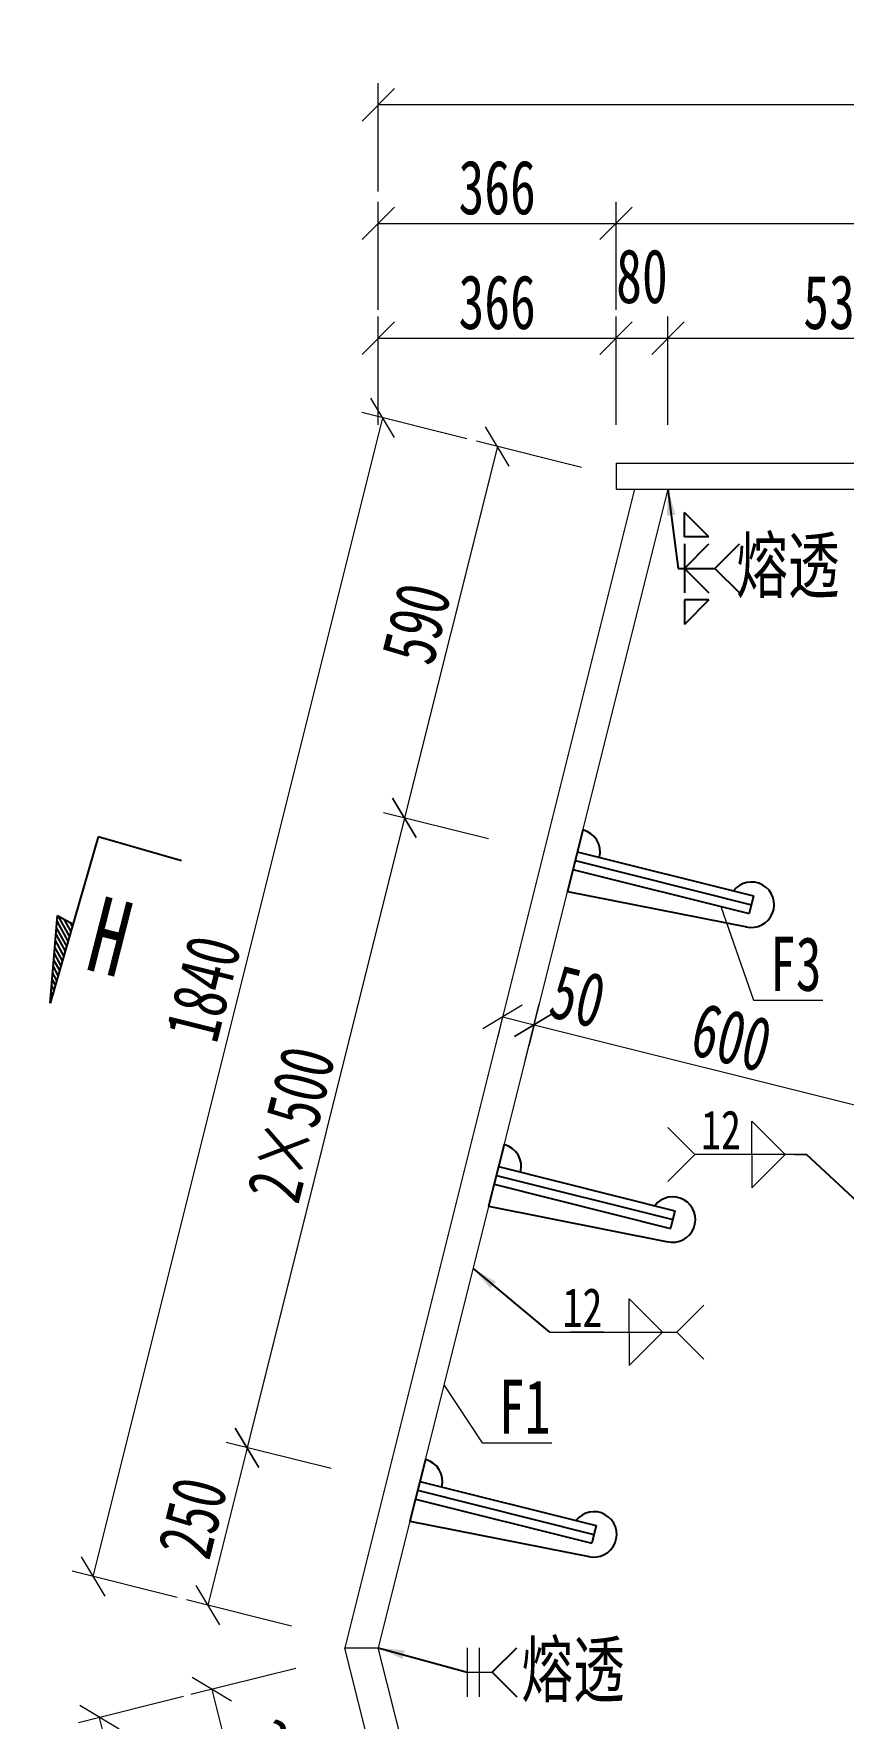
# Model space of a CAD drawing. Header units: millimetres. Extents: x -450182 to -147179, y 306993 to 695793.
# Drawn here: x -167638 to -166391, y 361374 to 363969 of the extents above; entities that cross this region are included whole.
import ezdxf
from ezdxf.enums import TextEntityAlignment as Align

# ---------------------------------------------------------------- set-up
doc = ezdxf.new("R2010")
doc.units = ezdxf.units.MM
doc.header["$PDMODE"] = 34
doc.linetypes.add('CENTER2', pattern=[28.575, 19.05, -3.175, 3.175, -3.175])
doc.layers.get('Defpoints').update_dxf_attribs({"color": 8})
doc.layers.add('dim', color=3, linetype='Continuous')
doc.layers.add('焊缝', color=7, linetype='Continuous')
for name, color, linetype, lineweight in [('文字', 7, 'Continuous', 15), ('标注', 4, 'Continuous', 13), ('横隔板', 6, 'CENTER2', 18), ('细实线', 4, 'Continuous', 15), ('钢板粗线', 1, 'Continuous', 25)]:
    doc.layers.add(name, color=color, linetype=linetype, lineweight=lineweight)
doc.styles.add('111', font='仿宋_GB2312.ttf', dxfattribs={"width": 0.7})
doc.styles.add('BM_Dim', font='仿宋_GB2312.ttf', dxfattribs={"width": 0.85})
doc.styles.add('SMEDI', font='仿宋_GB2312.ttf', dxfattribs={"width": 0.75})
doc.styles.get("Standard").update_dxf_attribs({"font": '仿宋_GB2312.ttf'})
doc.dimstyles.new('200', dxfattribs={"dimscale": 0, "dimtxt": 2.5, "dimasz": 1.5, "dimexe": 1, "dimexo": 1, "dimgap": 0.4, "dimtad": 1, "dimdec": 0, "dimdsep": 46, "dimtxsty": '111', "dimblk": 'OBLIQUE', "dimcen": 0, "dimclrd": 256, "dimclre": 256, "dimclrt": 256, "dimadec": 1, "dimazin": 2, "dimtfac": 1, "dimtdec": 0, "dimtmove": 2, "dimatfit": 3, "dimfxl": 4, "dimfxlon": 1, "dimtolj": 1, "dimlwd": -1, "dimlwe": -1, "dimarcsym": 0})
doc.dimstyles.new('MSteel_1.0_1.0', dxfattribs={"dimtxt": 3, "dimasz": 1.2, "dimexe": 1, "dimexo": 1, "dimgap": 1, "dimtad": 3, "dimtoh": 1, "dimdec": 0, "dimzin": 0, "dimdsep": 46, "dimtxsty": 'Standard', "dimblk": 'ARCHTICK', "dimcen": 0.09, "dimclrd": 3, "dimclre": 3, "dimadec": 0, "dimazin": 0, "dimtfac": 1, "dimtdec": 4, "dimtofl": 0, "dimtmove": 0, "dimatfit": 3, "dimfxl": 1, "dimtolj": 1, "dimtzin": 0, "dimarcsym": 0})

# ---------------------------------------------------------------- blocks, each defined once
blk = doc.blocks.new('_Oblique')
at = {"color": 0, "linetype": 'ByBlock', "lineweight": -2}
blk.add_line((-0.5, -0.5), (0.5, 0.5), dxfattribs=at)
blk = doc.blocks.new('*D105')
at = {"layer": 'Defpoints', "color": 0, "transparency": 16777216}
for p in [(-166661, 363500.2), (-166741, 363267.6), (-166661, 363267.6)]:
    blk.add_point(p, dxfattribs=at)
at = {"layer": '细实线', "transparency": 16777216}
for p, q in [((-166741, 363366.8), (-166741, 363533.5)), ((-166661, 363366.8), (-166661, 363533.5)), ((-166741, 363500.2), (-166661, 363500.2))]:
    blk.add_line(p, q, dxfattribs=at)
at = {"layer": '细实线', "transparency": 16777216, "xscale": 49.99999999999995, "yscale": 49.99999999999995, "zscale": 49.99999999999995, "rotation": 180}
blk.add_blockref('_Oblique', (-166741, 363500.2), dxfattribs=at)
at = {"layer": '细实线', "transparency": 16777216, "xscale": 49.99999999999995, "yscale": 49.99999999999995, "zscale": 49.99999999999995}
blk.add_blockref('_Oblique', (-166661, 363500.2), dxfattribs=at)
at = {"layer": '细实线', "transparency": 16777216, "insert": (-166701, 363595.2), "char_height": 83.33, "attachment_point": 5, "style": '111'}
blk.add_mtext('\\A1;80', dxfattribs=at)
blk = doc.blocks.new('*D106')
at = {"layer": 'Defpoints', "color": 0, "transparency": 16777216}
for p in [(-166125.1, 363500.2), (-166661, 363267.6), (-166125.1, 363267.6)]:
    blk.add_point(p, dxfattribs=at)
at = {"layer": '细实线', "transparency": 16777216}
for p, q in [((-166661, 363366.8), (-166661, 363533.5)), ((-166125.1, 363366.8), (-166125.1, 363533.5)), ((-166661, 363500.2), (-166125.1, 363500.2))]:
    blk.add_line(p, q, dxfattribs=at)
at = {"layer": '细实线', "transparency": 16777216, "xscale": 49.99999999999995, "yscale": 49.99999999999995, "zscale": 49.99999999999995, "rotation": 180}
blk.add_blockref('_Oblique', (-166661, 363500.2), dxfattribs=at)
at = {"layer": '细实线', "transparency": 16777216, "xscale": 49.99999999999995, "yscale": 49.99999999999995, "zscale": 49.99999999999995}
blk.add_blockref('_Oblique', (-166125.1, 363500.2), dxfattribs=at)
at = {"layer": '细实线', "transparency": 16777216, "insert": (-166393, 363555.2), "char_height": 83.33, "attachment_point": 5, "style": '111'}
blk.add_mtext('\\A1;536', dxfattribs=at)
blk = doc.blocks.new('*D109')
at = {"layer": 'Defpoints', "color": 0, "transparency": 16777216}
for p in [(-164973.5, 363677), (-166741, 363267.6), (-164973.5, 363267.6)]:
    blk.add_point(p, dxfattribs=at)
at = {"layer": '细实线', "transparency": 16777216}
for p, q in [((-166741, 363543.7), (-166741, 363710.4)), ((-164973.5, 363543.7), (-164973.5, 363710.4)), ((-166741, 363677), (-164973.5, 363677))]:
    blk.add_line(p, q, dxfattribs=at)
at = {"layer": '细实线', "transparency": 16777216, "xscale": 49.99999999999995, "yscale": 49.99999999999995, "zscale": 49.99999999999995, "rotation": 180}
blk.add_blockref('_Oblique', (-166741, 363677), dxfattribs=at)
at = {"layer": '细实线', "transparency": 16777216, "xscale": 49.99999999999995, "yscale": 49.99999999999995, "zscale": 49.99999999999995}
blk.add_blockref('_Oblique', (-164973.5, 363677), dxfattribs=at)
at = {"layer": '细实线', "transparency": 16777216, "insert": (-165857.2, 363732), "char_height": 83.33, "attachment_point": 5, "style": '111'}
blk.add_mtext('\\A1;1768', dxfattribs=at)
blk = doc.blocks.new('*D110')
at = {"layer": 'Defpoints', "color": 0, "transparency": 16777216}
for p in [(-166741, 363677), (-166741, 363444.4), (-167107.2, 361659.4)]:
    blk.add_point(p, dxfattribs=at)
at = {"layer": '细实线', "transparency": 16777216}
for p, q in [((-167107.2, 363543.7), (-167107.2, 363710.4)), ((-166741, 363543.7), (-166741, 363710.4)), ((-167107.2, 363677), (-166741, 363677))]:
    blk.add_line(p, q, dxfattribs=at)
at = {"layer": '细实线', "transparency": 16777216, "xscale": 49.99999999999995, "yscale": 49.99999999999995, "zscale": 49.99999999999995, "rotation": 180}
blk.add_blockref('_Oblique', (-167107.2, 363677), dxfattribs=at)
at = {"layer": '细实线', "transparency": 16777216, "xscale": 49.99999999999995, "yscale": 49.99999999999995, "zscale": 49.99999999999995}
blk.add_blockref('_Oblique', (-166741, 363677), dxfattribs=at)
at = {"layer": '细实线', "transparency": 16777216, "insert": (-166924.1, 363732), "char_height": 83.33, "attachment_point": 5, "style": '111'}
blk.add_mtext('\\A1;366', dxfattribs=at)
blk = doc.blocks.new('*D275')
at = {"layer": 'Defpoints', "color": 0, "transparency": 16777216}
for p in [(-166911, 362473.4), (-166862.5, 362461.3), (-166867.2, 362442.4)]:
    blk.add_point(p, dxfattribs=at)
at = {"layer": '细实线', "transparency": 16777216}
for p, q in [((-166915.7, 362454.5), (-166923.8, 362422.2)), ((-166915.7, 362454.5), (-166867.2, 362442.4)), ((-166867.2, 362442.4), (-166875.3, 362410.1))]:
    blk.add_line(p, q, dxfattribs=at)
at = {"layer": '细实线', "transparency": 16777216, "xscale": 50, "yscale": 50, "zscale": 50}
for p, rotation in [((-166915.7, 362454.5), 165.9637565320897), ((-166867.2, 362442.4), 345.9637565320897)]:
    blk.add_blockref('_Oblique', p, dxfattribs=dict(at, rotation=rotation))
at = {"layer": '细实线', "transparency": 16777216, "insert": (-166799.7, 362486), "char_height": 83.33, "attachment_point": 5, "rotation": 345.9638, "style": '111'}
blk.add_mtext('\\A1;50', dxfattribs=at)
blk = doc.blocks.new('28-280加劲 有过焊孔')
at = {"layer": 'Defpoints'}
blk.add_line((0, 0), (0, -280), dxfattribs=at)
at = {"layer": '钢板粗线'}
for p, q in [((49, 0), (-49, 0)), ((-49, 0), (-35, -281.2)), ((-14, 0), (-14, -280)), ((14, 0), (14, -280)), ((14, -280), (-14, -280))]:
    blk.add_line(p, q, dxfattribs=at)
for centre, start, end in [((14, 0), 270, 0), ((0, -280), 180, 66.4218)]:
    blk.add_arc(centre, 35, start, end, dxfattribs=at)
blk = doc.blocks.new('*D278')
at = {"layer": 'Defpoints', "color": 0, "transparency": 16777216}
for p in [(-166889.2, 362354.7), (-166285.2, 362296.9), (-166307.1, 362209.2)]:
    blk.add_point(p, dxfattribs=at)
at = {"layer": '标注', "transparency": 16777216}
for p, q in [((-166881.1, 362387), (-166859.2, 362474.8)), ((-166867.2, 362442.4), (-166285.2, 362296.9)), ((-166299, 362241.5), (-166277.1, 362329.2))]:
    blk.add_line(p, q, dxfattribs=at)
at = {"layer": '标注', "transparency": 16777216, "xscale": 49.99999999999987, "yscale": 49.99999999999987, "zscale": 49.99999999999987}
for p, rotation in [((-166867.2, 362442.4), 165.9637565320708), ((-166285.2, 362296.9), 345.9637565320708)]:
    blk.add_blockref('_Oblique', p, dxfattribs=dict(at, rotation=rotation))
at = {"layer": '标注', "transparency": 16777216, "insert": (-166562.9, 362423), "char_height": 83.33, "attachment_point": 5, "rotation": 345.9638, "style": '111'}
blk.add_mtext('\\A1;600', dxfattribs=at)
blk = doc.blocks.new('*D286')
at = {"layer": 'Defpoints', "color": 0, "transparency": 16777216}
for p in [(-166741, 363500.2), (-166741, 363307.6), (-167107.2, 361482.6)]:
    blk.add_point(p, dxfattribs=at)
at = {"layer": '标注', "transparency": 16777216}
for p, q in [((-167107.2, 363366.8), (-167107.2, 363533.5)), ((-166741, 363366.8), (-166741, 363533.5)), ((-167107.2, 363500.2), (-166741, 363500.2))]:
    blk.add_line(p, q, dxfattribs=at)
at = {"layer": '标注', "transparency": 16777216, "xscale": 50, "yscale": 50, "zscale": 50, "rotation": 180}
blk.add_blockref('_Oblique', (-167107.2, 363500.2), dxfattribs=at)
at = {"layer": '标注', "transparency": 16777216, "xscale": 50, "yscale": 50, "zscale": 50}
blk.add_blockref('_Oblique', (-166741, 363500.2), dxfattribs=at)
at = {"layer": '标注', "transparency": 16777216, "insert": (-166924.1, 363555.2), "char_height": 83.33, "attachment_point": 5, "style": '111'}
blk.add_mtext('\\A1;366', dxfattribs=at)
blk = doc.blocks.new('*D288')
at = {"layer": 'Defpoints', "color": 0, "transparency": 16777216}
for p in [(-167107.2, 363859.6), (-167107.2, 361482.6), (-164607.2, 361482.6)]:
    blk.add_point(p, dxfattribs=at)
at = {"layer": '标注', "transparency": 16777216}
for p, q in [((-167107.2, 363726.2), (-167107.2, 363892.9)), ((-164607.2, 363726.2), (-164607.2, 363892.9)), ((-164607.2, 363859.6), (-167107.2, 363859.6))]:
    blk.add_line(p, q, dxfattribs=at)
at = {"layer": '标注', "transparency": 16777216, "xscale": 50, "yscale": 50, "zscale": 50, "rotation": 180}
blk.add_blockref('_Oblique', (-167107.2, 363859.6), dxfattribs=at)
at = {"layer": '标注', "transparency": 16777216, "xscale": 50, "yscale": 50, "zscale": 50}
blk.add_blockref('_Oblique', (-164607.2, 363859.6), dxfattribs=at)
at = {"layer": '标注', "transparency": 16777216, "insert": (-165857.2, 363914.6), "char_height": 83.33, "attachment_point": 5, "style": '111'}
blk.add_mtext('\\A1;2500', dxfattribs=at)
blk = doc.blocks.new('*D289')
at = {"layer": 'Defpoints', "color": 0, "transparency": 16777216}
for p in [(-166661, 363267.6), (-167066.9, 362761), (-166804, 362695.2)]:
    blk.add_point(p, dxfattribs=at)
at = {"layer": '标注', "transparency": 16777216}
for p, q in [((-166923.8, 363333.3), (-167066.9, 362761)), ((-166794.4, 363300.9), (-166956.1, 363341.4)), ((-166937.5, 362728.6), (-167099.2, 362769))]:
    blk.add_line(p, q, dxfattribs=at)
at = {"layer": '标注', "transparency": 16777216, "xscale": 50, "yscale": 50, "zscale": 50}
for p, rotation in [((-166923.8, 363333.3), 75.96375653207079), ((-167066.9, 362761), 255.9637565320708)]:
    blk.add_blockref('_Oblique', p, dxfattribs=dict(at, rotation=rotation))
at = {"layer": '标注', "transparency": 16777216, "insert": (-167048.7, 363060.5), "char_height": 83.33, "attachment_point": 5, "rotation": 75.9638, "style": '111'}
blk.add_mtext('\\A1;590', dxfattribs=at)
blk = doc.blocks.new('*D290')
at = {"layer": 'Defpoints', "color": 0, "transparency": 16777216}
for p in [(-166804, 362695.2), (-167309.4, 361790.8), (-167046.6, 361725.1)]:
    blk.add_point(p, dxfattribs=at)
at = {"layer": '标注', "transparency": 16777216}
for p, q in [((-167066.9, 362761), (-167309.4, 361790.8)), ((-166937.5, 362728.6), (-167099.2, 362769)), ((-167180, 361758.5), (-167341.7, 361798.9))]:
    blk.add_line(p, q, dxfattribs=at)
at = {"layer": '标注', "transparency": 16777216, "xscale": 50, "yscale": 50, "zscale": 50}
for p, rotation in [((-167066.9, 362761), 75.96375653227496), ((-167309.4, 361790.8), 255.9637565322749)]:
    blk.add_blockref('_Oblique', p, dxfattribs=dict(at, rotation=rotation))
at = {"layer": '标注', "transparency": 16777216, "insert": (-167241.5, 362289.2), "char_height": 83.33, "attachment_point": 5, "rotation": 75.9638, "style": '111'}
blk.add_mtext('\\A1;2×500', dxfattribs=at)
blk = doc.blocks.new('*D291')
at = {"layer": 'Defpoints', "color": 0, "transparency": 16777216}
for p in [(-167046.6, 361725.1), (-167370, 361548.3), (-167107.2, 361482.6)]:
    blk.add_point(p, dxfattribs=at)
at = {"layer": '标注', "transparency": 16777216}
for p, q in [((-167180, 361758.5), (-167341.7, 361798.9)), ((-167309.4, 361790.8), (-167370, 361548.3)), ((-167240.7, 361515.9), (-167402.4, 361556.4))]:
    blk.add_line(p, q, dxfattribs=at)
at = {"layer": '标注', "transparency": 16777216, "xscale": 50, "yscale": 50, "zscale": 50}
for p, rotation in [((-167309.4, 361790.8), 75.96375653127112), ((-167370, 361548.3), 255.9637565312711)]:
    blk.add_blockref('_Oblique', p, dxfattribs=dict(at, rotation=rotation))
at = {"layer": '标注', "transparency": 16777216, "insert": (-167393.1, 361682.9), "char_height": 83.33, "attachment_point": 5, "rotation": 75.9638, "style": '111'}
blk.add_mtext('\\A1;250', dxfattribs=at)
blk = doc.blocks.new('*D292')
at = {"layer": 'Defpoints', "color": 0, "transparency": 16777216}
for p in [(-167107.2, 361482.6), (-167046.6, 361240), (-167303, 361175.9)]:
    blk.add_point(p, dxfattribs=at)
at = {"layer": '标注', "transparency": 16777216}
for p, q in [((-167234.3, 361450.8), (-167396, 361410.4)), ((-167363.6, 361418.5), (-167303, 361175.9)), ((-167173.7, 361208.3), (-167335.4, 361167.8))]:
    blk.add_line(p, q, dxfattribs=at)
at = {"layer": '标注', "transparency": 16777216, "xscale": 50, "yscale": 50, "zscale": 50}
for p, rotation in [((-167363.6, 361418.5), 104.0362434674702), ((-167303, 361175.9), 284.0362434674703)]:
    blk.add_blockref('_Oblique', p, dxfattribs=dict(at, rotation=rotation))
at = {"layer": '标注', "transparency": 16777216, "insert": (-167280, 361310.5), "char_height": 83.33, "attachment_point": 5, "rotation": 284.0362, "style": '111'}
blk.add_mtext('\\A1;250', dxfattribs=at)
blk = doc.blocks.new('*D295')
at = {"layer": 'Defpoints', "color": 0, "transparency": 16777216}
for p in [(-167107.2, 361482.6), (-167536.7, 361375.2), (-166661, 359697.6)]:
    blk.add_point(p, dxfattribs=at)
at = {"layer": '标注', "transparency": 16777216}
for p, q in [((-167407.4, 361407.5), (-167569, 361367.1)), ((-167090.5, 359590.2), (-167536.7, 361375.2)), ((-166961.1, 359622.5), (-167122.8, 359582.1))]:
    blk.add_line(p, q, dxfattribs=at)
at = {"layer": '标注', "transparency": 16777216, "xscale": 50, "yscale": 50, "zscale": 50}
for p, rotation in [((-167536.7, 361375.2), 104.036243467926), ((-167090.5, 359590.2), 284.036243467926)]:
    blk.add_blockref('_Oblique', p, dxfattribs=dict(at, rotation=rotation))
at = {"layer": '标注', "transparency": 16777216, "insert": (-167260.2, 360496), "char_height": 83.33, "attachment_point": 5, "rotation": 284.0362, "style": '111'}
blk.add_mtext('\\A1;1840', dxfattribs=at)
blk = doc.blocks.new('*D296')
at = {"layer": 'Defpoints', "color": 0, "transparency": 16777216}
for p in [(-167100.3, 363377.4), (-166661, 363267.6), (-167107.2, 361482.6)]:
    blk.add_point(p, dxfattribs=at)
at = {"layer": '标注', "transparency": 16777216}
for p, q in [((-166971, 363345.1), (-167132.6, 363385.5)), ((-167546.6, 361592.4), (-167100.3, 363377.4)), ((-167417.2, 361560.1), (-167578.9, 361600.5))]:
    blk.add_line(p, q, dxfattribs=at)
at = {"layer": '标注', "transparency": 16777216, "xscale": 50, "yscale": 50, "zscale": 50}
for p, rotation in [((-167100.3, 363377.4), 75.96375653207353), ((-167546.6, 361592.4), 255.9637565320735)]:
    blk.add_blockref('_Oblique', p, dxfattribs=dict(at, rotation=rotation))
at = {"layer": '标注', "transparency": 16777216, "insert": (-167376.8, 362498.2), "char_height": 83.33, "attachment_point": 5, "rotation": 75.9638, "style": '111'}
blk.add_mtext('\\A1;1840', dxfattribs=at)
blk = doc.blocks.new('_ArchTick')
at = {"color": 0, "linetype": 'ByBlock', "const_width": 0.15}
blk.add_lwpolyline([(-0.5, -0.5), (0.5, 0.5)], dxfattribs=at)
blk = doc.blocks.new('剖面箭头')
at = {"ltscale": 10}
h = blk.add_hatch(dxfattribs=at)
h.set_pattern_fill('ANSI31', color=2, style=0)
h.set_pattern_definition([(45, (-182.99888, -777.8594), (-0.088388348, 0.088388348), [])])
h.paths.add_polyline_path([(6, -3), (3.15, -3), (3, -3.6)])
at = {"color": 3, "ltscale": 10}
blk.add_line((0, 0), (0, -3), dxfattribs=at)
at = {"color": 2, "ltscale": 10}
for p, q in [((0, -3), (6, -3)), ((6, -3), (3, -3.6)), ((3, -3.6), (3.15, -3))]:
    blk.add_line(p, q, dxfattribs=at)

msp = doc.modelspace()

# ---------------------------------------------------------------- linework, layer by layer
at = {"layer": '标注'}
for p, q in [((-166970.2, 361482.6), (-166970.2, 361407)), ((-166951.6, 361482.6), (-166951.6, 361407)), ((-166970.2, 361444.8), (-166931.8, 361444.8))]:
    msp.add_line(p, q, dxfattribs=at)
at = {"layer": '横隔板', "color": 2, "ltscale": 550}
for p, q in [((-166741, 363307.6), (-166741, 363267.6)), ((-166741, 363307.6), (-164973.5, 363307.6)), ((-166712.5, 363267.6), (-167158.7, 361482.6)), ((-166661, 363267.6), (-167107.2, 361482.6)), ((-166741, 363267.6), (-164973.5, 363267.6)), ((-167158.7, 361482.6), (-167107.2, 361482.6)), ((-166712.5, 359697.6), (-167158.7, 361482.6)), ((-166661, 359697.6), (-167107.2, 361482.6))]:
    msp.add_line(p, q, dxfattribs=at)
at = {"layer": '焊缝', "color": 4}
for p, q in [((-166661, 363267.6), (-166645.5, 363145.4)), ((-166597.8, 363194), (-166635.6, 363231.8)), ((-166635.6, 363194), (-166635.6, 363231.8)), ((-166597.8, 363194), (-166635.6, 363194)), ((-166635.6, 363145.4), (-166597.8, 363183.2)), ((-166635.6, 363183.2), (-166635.6, 363107.6)), ((-166588.7, 363145.4), (-166550.9, 363183.2)), ((-166645.5, 363145.4), (-166588.7, 363145.4)), ((-166635.6, 363145.4), (-166597.8, 363107.6)), ((-166588.7, 363145.4), (-166550.9, 363107.6)), ((-166597.8, 363096.8), (-166635.6, 363096.8)), ((-166635.6, 363096.8), (-166635.6, 363059)), ((-166597.8, 363096.8), (-166635.6, 363059)), ((-167107.2, 361482.6), (-166970.2, 361444.8)), ((-166931.8, 361444.8), (-166894, 361482.6)), ((-166931.8, 361444.8), (-166894, 361407))]:
    msp.add_line(p, q, dxfattribs=at)
for points in [[(-166662.6, 363226.5), (-166649.2, 363228.2), (-166661, 363267.6)], [(-167070, 361465.3), (-167066.4, 361478.3), (-167107.2, 361482.6)]]:
    msp.add_solid(points, dxfattribs=at)
at = {"layer": '细实线'}
for p, q in [((-166579.3, 362624.6), (-166529.4, 362480.4)), ((-166529.4, 362480.4), (-166422.2, 362480.4)), ((-166531.6, 362242.6), (-166531.6, 362293.9)), ((-166480.2, 362242.6), (-166531.6, 362293.9)), ((-166619.4, 362242.6), (-166661.1, 362284.3)), ((-166619.4, 362242.6), (-166661.1, 362200.9)), ((-166447.5, 362242.6), (-166619.4, 362242.6)), ((-166531.6, 362242.6), (-166531.6, 362191.3)), ((-166480.2, 362242.6), (-166531.6, 362191.3)), ((-166465.9, 362242.6), (-166447.5, 362242.6)), ((-166720.5, 361968.9), (-166720.5, 362020.2)), ((-166669.2, 361968.9), (-166720.5, 362020.2)), ((-166647.2, 361968.9), (-166605.5, 362010.6)), ((-166843.5, 361968.9), (-166647.2, 361968.9)), ((-166759.7, 361968.9), (-166811, 361968.9)), ((-166759.7, 361968.9), (-166811, 361968.9)), ((-166720.5, 361968.9), (-166720.5, 361917.6)), ((-166669.2, 361968.9), (-166720.5, 361917.6)), ((-166647.2, 361968.9), (-166605.5, 361927.2)), ((-167006, 361887.5), (-166947, 361798.2)), ((-166947, 361798.2), (-166839.7, 361798.2))]:
    msp.add_line(p, q, dxfattribs=at)

# ---------------------------------------------------------------- block references
at = {"layer": 'dim', "xscale": 44.44444444444441, "yscale": 44.44444444444441, "zscale": 44.44444444444441, "rotation": 253.9449255486168}
msp.add_blockref('剖面箭头', (-167410.5, 362694.8), dxfattribs=at)
at = {"layer": '细实线', "rotation": 75.96375653227747}
for p in [(-166804, 362695.2), (-166925.3, 362210.2), (-167046.6, 361725.1)]:
    msp.add_blockref('28-280加劲 有过焊孔', p, dxfattribs=at)

# ---------------------------------------------------------------- texts
at = {"layer": '文字', "style": 'BM_Dim', "width": 0.7}
msp.add_text('H', height=116.7, rotation=345.7622, dxfattribs=at).set_placement((-167534.7, 362521.7), align=Align.CENTER)
at = {"layer": '细实线', "width": 0.7}
for s, p in [('熔透', (-166555.8, 363108.7)), ('F3', (-166503.8, 362494.6)), ('F1', (-166921.4, 361812.3)), ('熔透', (-166886.8, 361407.7))]:
    msp.add_text(s, height=83.33, dxfattribs=at).set_placement(p)
at = {"layer": '细实线', "style": 'SMEDI', "width": 0.75}
for p in [(-166609.9, 362280.5), (-166823.3, 362006.8)]:
    msp.add_text('12', height=60, dxfattribs=at).set_placement(p, align=Align.MIDDLE_LEFT)

# ---------------------------------------------------------------- dimensions: what is measured, and where the dimension line sits
at = {"layer": '标注'}
for base, p1, p2, picture, middle in [((-167107.2, 363859.6), (-164607.2, 361482.6), (-167107.2, 361482.6), '*D288', (-165857.2, 363914.6)), ((-166741, 363500.2), (-167107.2, 361482.6), (-166741, 363307.6), '*D286', (-166924.1, 363555.2))]:
    dim = msp.add_linear_dim(base=base, p1=p1, p2=p2, dimstyle='200', override={"dimscale": 33.333333, "dimarcsym": 1}, dxfattribs=at)
    dim.commit()
    dim.dimension.update_dxf_attribs({"geometry": picture, "text_midpoint": middle})
for p1, p2, distance, picture, middle in [((-167107.2, 361482.6), (-166661, 363267.6), 452.9, '*D296', (-167376.8, 362498.2)), ((-166661, 363267.6), (-166804, 362695.2), -270.9, '*D289', (-167048.7, 363060.5)), ((-166889.2, 362354.7), (-166307.1, 362209.2), 90.4, '*D278', (-166562.9, 362423)), ((-167046.6, 361725.1), (-167107.2, 361482.6), -270.9, '*D291', (-167393.1, 361682.9)), ((-166661, 359697.6), (-167107.2, 361482.6), 442.7, '*D295', (-167260.2, 360496)), ((-167107.2, 361482.6), (-167046.6, 361240), -264.3, '*D292', (-167280, 361310.5))]:
    dim = msp.add_aligned_dim(p1=p1, p2=p2, distance=distance, dimstyle='200', override={"dimscale": 33.333333, "dimarcsym": 1}, dxfattribs=at)
    dim.commit()
    dim.dimension.update_dxf_attribs({"geometry": picture, "text_midpoint": middle})
dim = msp.add_aligned_dim(p1=(-166804, 362695.2), p2=(-167046.6, 361725.1), distance=-270.9, text='2×500', dimstyle='200', override={"dimscale": 33.333333, "dimarcsym": 1}, dxfattribs=at)
dim.commit()
dim.dimension.update_dxf_attribs({"geometry": '*D290', "text_midpoint": (-167241.5, 362289.2)})
at = {"layer": '细实线'}
for base, p1, p2, picture, middle in [((-166741, 363677), (-167107.2, 361659.4), (-166741, 363444.4), '*D110', (-166924.1, 363732)), ((-164973.4543415, 363677.0456395), (-166740.9543415, 363267.5686059), (-164973.4543415, 363267.5686059), '*D109', (-165857.2043415, 363732.0456395)), ((-166661, 363500.2), (-166741, 363267.6), (-166661, 363267.6), '*D105', (-166701, 363595.2)), ((-166125.1, 363500.2), (-166661, 363267.6), (-166125.1, 363267.6), '*D106', (-166393, 363555.2))]:
    dim = msp.add_linear_dim(base=base, p1=p1, p2=p2, dimstyle='200', override={"dimscale": 33.333333, "dimarcsym": 1}, dxfattribs=at)
    dim.commit()
    dim.dimension.update_dxf_attribs({"geometry": picture, "text_midpoint": middle})
dim = msp.add_linear_dim(base=(-166867.2, 362442.4), p1=(-166911, 362473.4), p2=(-166862.5, 362461.3), angle=345.9638, dimstyle='200', override={"dimscale": 33.333333, "dimfxl": 1.5, "dimarcsym": 1}, dxfattribs=at)
dim.commit()
dim.dimension.update_dxf_attribs({"geometry": '*D275', "text_midpoint": (-166799.7, 362486), "dimtype": 161})

# ---------------------------------------------------------------- leaders
for points in [[(-166327.6, 362130.8), (-166447.5, 362242.6)], [(-166961.1, 362066.9), (-166843.5, 361968.9)]]:
    msp.add_leader(points, dimstyle='MSteel_1.0_1.0', override={"dimscale": 33.333333, "dimclrd": 256}, dxfattribs=at)

doc.saveas('drawing.dxf')
